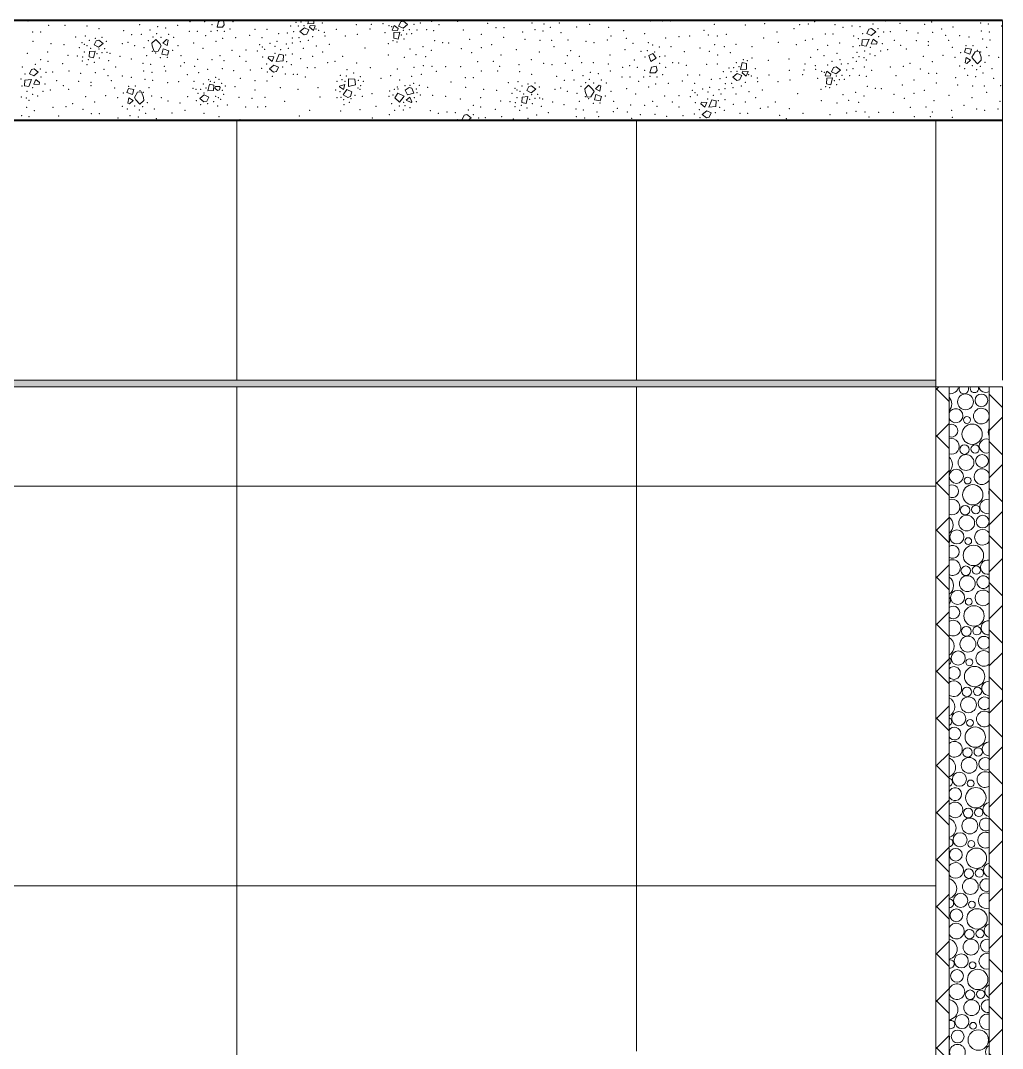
# Model space of a CAD drawing. Header units: metres. Extents: x -1.8 to 75.3, y -2 to 2.8.
# Drawn here: x 8.54 to 10.014, y 0.258 to 1.802 of the extents above; entities that cross this region are included whole.
import ezdxf

# ---------------------------------------------------------------- set-up
doc = ezdxf.new("R2010")
doc.units = ezdxf.units.M
doc.header["$MEASUREMENT"] = 0
for name, color, linetype in [('FORRO.EXEC', 7, 'Continuous'), ('LAJES.EST', 7, 'Continuous'), ('PAREDE CONSTRUIR', 7, 'Continuous')]:
    doc.layers.add(name, color=color, linetype=linetype)
for name, color, linetype, lineweight in [('FORRO.EXEC_Caneta_No__241', 7, 'Continuous', 13), ('LAJES.EST_Caneta_No__1', 7, 'Continuous', 40), ('LAJES.EST_Caneta_No__241', 7, 'Continuous', 13), ('PAREDE CONSTRUIR_Caneta_No__241', 7, 'Continuous', 13), ('PAREDE CONSTRUIR_Caneta_No__83', 84, 'Continuous', 0)]:
    doc.layers.add(name, color=color, linetype=linetype, lineweight=lineweight)
for name, color, linetype, lineweight, true_color in [('LAJES.EST_Caneta_No__97', 7, 'Continuous', 13, 0x6b6b6b), ('PAREDE CONSTRUIR_Caneta_No__96', 7, 'Continuous', 0, 0xb6b6b6), ('PAREDE CONSTRUIR_Caneta_No__97', 7, 'Continuous', 13, 0x6b6b6b)]:
    doc.layers.add(name, color=color, linetype=linetype, lineweight=lineweight, true_color=true_color)
pattern_1 = [(45, (73.37839, -1.898244), (-0.03535534, 0.03535534), []), (135, (73.37839, -1.898244), (0.03535534, 0.03535534), [])]

# ---------------------------------------------------------------- blocks, each defined once
blk = doc.blocks.new('*X46', base_point=(73.3784, -1.8982))
at = {"layer": 'PAREDE CONSTRUIR_Caneta_No__96', "color": 253, "linetype": 'Continuous', "lineweight": 0, "true_color": 0xb6b6b6}
for centre, radius in [((9.9589, 1.229), 0.0119), ((9.9829, 1.2312), 0.00959), ((9.9611, 1.2018), 0.00517), ((9.9689, 1.1804), 0.0153), ((9.9574, 1.1573), 0.00715), ((9.9734, 1.1582), 0.00627), ((9.9598, 1.138), 0.0119), ((9.9838, 1.1402), 0.00959), ((9.9452, 1.1172), 0.0106), ((9.9621, 1.1108), 0.00517), ((9.9699, 1.0894), 0.0153), ((9.9583, 1.0663), 0.00715), ((9.9743, 1.0672), 0.00627), ((9.9608, 1.047), 0.0119), ((9.9848, 1.0492), 0.00959), ((9.9461, 1.0262), 0.0106), ((9.963, 1.0198), 0.00517), ((9.9708, 0.9984), 0.0153), ((9.9593, 0.9753), 0.00715), ((9.9752, 0.9762), 0.00627), ((9.9617, 0.956), 0.0119), ((9.9471, 0.9352), 0.0106), ((9.9639, 0.9288), 0.00517), ((9.9717, 0.9074), 0.0153), ((9.9602, 0.8843), 0.00715), ((9.9761, 0.8852), 0.00627), ((9.9626, 0.865), 0.0119), ((9.948, 0.8442), 0.0106), ((9.9648, 0.8378), 0.00517), ((9.9726, 0.8164), 0.0153), ((9.9611, 0.7933), 0.00715), ((9.9771, 0.7942), 0.00627), ((9.9635, 0.774), 0.0119), ((9.9489, 0.7532), 0.0106), ((9.9658, 0.7468), 0.00517), ((9.9736, 0.7254), 0.0153), ((9.9645, 0.683), 0.0119), ((9.962, 0.7023), 0.00715), ((9.978, 0.7032), 0.00627), ((9.9498, 0.6622), 0.0106), ((9.9745, 0.6344), 0.0153), ((9.9667, 0.6558), 0.00517), ((9.963, 0.6114), 0.00715), ((9.9789, 0.6122), 0.00627), ((9.9654, 0.592), 0.0119), ((9.9508, 0.5712), 0.0106), ((9.9444, 0.5487), 0.00959), ((9.9754, 0.5434), 0.0153), ((9.9676, 0.5648), 0.00517), ((9.9639, 0.5204), 0.00715), ((9.9799, 0.5212), 0.00627), ((9.9663, 0.501), 0.0119), ((9.9517, 0.4802), 0.0106), ((9.9685, 0.4738), 0.00517), ((9.9453, 0.4577), 0.00959), ((9.9763, 0.4524), 0.0153), ((9.9648, 0.4294), 0.00715), ((9.9808, 0.4302), 0.00627), ((9.9672, 0.41), 0.0119), ((9.9526, 0.3892), 0.0106), ((9.9695, 0.3828), 0.00517), ((9.9462, 0.3667), 0.00959), ((9.9773, 0.3614), 0.0153), ((9.9658, 0.3384), 0.00715), ((9.9817, 0.3392), 0.00627), ((9.9682, 0.319), 0.0119), ((9.9536, 0.2982), 0.0106), ((9.9704, 0.2918), 0.00517), ((9.9472, 0.2757), 0.00959), ((9.9782, 0.2704), 0.0153), ((9.9469, 0.2521), 0.0118)]:
    blk.add_circle(centre, radius, dxfattribs=at)
for centre, radius, start, end in [((9.9367, 1.2531), 0.0118, 258.7878, 353.403), ((9.9565, 1.2483), 0.00715, 151.4275, 28.5725), ((9.9724, 1.2492), 0.00627, 156.1784, 23.8216), ((9.9893, 1.2537), 0.0106, 190.2924, 298.909), ((9.923, 1.2259), 0.0153, 318.2571, 41.7429), ((9.9443, 1.2082), 0.0106, 202.0838, 157.9162), ((9.9827, 1.2076), 0.0118, 5.471, 354.529), ((9.9379, 1.1857), 0.00959, 248.7112, 111.2888), ((10.0048, 1.1835), 0.0119, 150.6904, 209.3096), ((9.9377, 1.1621), 0.0118, 254.1683, 105.8317), ((9.9902, 1.1627), 0.0106, 66.6537, 293.3463), ((9.9239, 1.1349), 0.0153, 313.2805, 46.7195), ((9.9836, 1.1166), 0.0118, 23.4979, 336.5021), ((9.9284, 1.1127), 0.00627, 345.1467, 14.8533), ((9.9388, 1.0947), 0.00959, 242.6301, 117.3699), ((9.9386, 1.0711), 0.0118, 249.4403, 110.5597), ((9.9911, 1.0717), 0.0106, 71.9917, 288.0083), ((10.0058, 1.0925), 0.0119, 161.7512, 198.2488), ((9.9249, 1.0439), 0.0153, 308.6823, 51.3177), ((9.9845, 1.0256), 0.0118, 32.9965, 327.0035), ((9.9293, 1.0217), 0.00627, 324.9565, 35.0435), ((9.9398, 1.0037), 0.00959, 236.1929, 123.8071), ((9.9395, 0.9801), 0.0118, 244.5608, 115.4392), ((9.9921, 0.9807), 0.0106, 77.1721, 282.8279), ((9.9258, 0.9529), 0.0153, 304.3629, 55.6371), ((9.9857, 0.9582), 0.00959, 24.3209, 335.6791), ((9.9854, 0.9346), 0.0118, 40.5064, 319.4936), ((9.9302, 0.9307), 0.00627, 312.1325, 47.8675), ((9.9407, 0.9127), 0.00959, 229.227, 130.773), ((9.9404, 0.8891), 0.0118, 239.4744, 120.5256), ((9.993, 0.8897), 0.0106, 82.2477, 277.7523), ((9.9267, 0.8619), 0.0153, 300.2559, 59.7441), ((9.9866, 0.8672), 0.00959, 35.4534, 324.5466), ((9.9864, 0.8436), 0.0118, 47.0027, 312.9973), ((9.9311, 0.8397), 0.00627, 301.5323, 58.4677), ((9.9416, 0.8217), 0.00959, 221.4332, 138.5668), ((9.9414, 0.7981), 0.0118, 234.1055, 125.8945), ((9.9939, 0.7987), 0.0106, 87.2626, 272.7374), ((9.9276, 0.7709), 0.0153, 296.3142, 63.6858), ((9.9875, 0.7762), 0.00959, 44.1167, 315.8833), ((9.9873, 0.7526), 0.0118, 52.8723, 307.1277), ((9.9321, 0.7487), 0.00627, 292.0311, 67.9689), ((9.9425, 0.7307), 0.00959, 212.1785, 147.8215), ((9.9423, 0.7071), 0.0118, 228.3434, 131.6566), ((9.9948, 0.7077), 0.0106, 92.2566, 267.7434), ((9.9885, 0.6852), 0.00959, 51.5919, 308.4081), ((9.9286, 0.6799), 0.0153, 292.5025, 67.4975), ((9.9882, 0.6616), 0.0118, 58.3167, 301.6833), ((9.933, 0.6577), 0.00627, 283.1347, 76.8653), ((9.9435, 0.6397), 0.00959, 199.4284, 160.5716), ((9.9432, 0.6161), 0.0118, 222.0094, 137.9906), ((9.9958, 0.6167), 0.0106, 97.2678, 262.7322), ((9.9295, 0.5889), 0.0153, 288.7933, 71.2067), ((9.9894, 0.5942), 0.00959, 58.3591, 301.6409), ((9.9339, 0.5667), 0.00627, 274.5525, 85.4475), ((9.9891, 0.5706), 0.0118, 63.4581, 296.5419), ((9.9441, 0.5251), 0.0118, 214.7743, 145.2257), ((9.9967, 0.5257), 0.0106, 102.3357, 257.6643), ((9.9304, 0.4979), 0.0153, 285.1641, 74.8359), ((9.9903, 0.5032), 0.00959, 64.6638, 295.3362), ((9.9349, 0.4757), 0.00627, 266.0724, 93.9276), ((9.9901, 0.4796), 0.0118, 68.3779, 291.6221), ((9.9451, 0.4341), 0.0118, 205.8715, 154.1285), ((9.9976, 0.4347), 0.0106, 107.504, 252.496), ((9.9313, 0.4069), 0.0153, 281.5964, 78.4036), ((9.9912, 0.4122), 0.00959, 70.6545, 289.3455), ((9.9358, 0.3847), 0.00627, 257.5044, 102.4956), ((9.991, 0.3886), 0.0118, 73.1353, 286.8647), ((9.946, 0.3431), 0.0118, 192.0006, 167.9994), ((9.9986, 0.3437), 0.0106, 112.8242, 247.1758), ((9.9323, 0.3159), 0.0153, 278.0737, 81.9263), ((9.9922, 0.3212), 0.00959, 76.432, 283.568), ((9.9919, 0.2976), 0.0118, 77.7755, 282.2245), ((9.9367, 0.2937), 0.00627, 248.6396, 111.3604), ((9.9232, 0.2735), 0.0119, 340.7266, 19.2734), ((9.9995, 0.2527), 0.0106, 118.3617, 241.6383)]:
    blk.add_arc(centre, radius, start, end, dxfattribs=at)
blk = doc.blocks.new('*X47', base_point=(73.3784, -1.8982))
at = {"layer": 'LAJES.EST_Caneta_No__241', "color": 7, "linetype": 'Continuous', "lineweight": 13}
for p, q in [((8.8374, 1.8005), (8.8353, 1.792)), ((8.8434, 1.7918), (8.8353, 1.792)), ((8.8374, 1.8005), (8.8433, 1.8018)), ((8.846, 1.7951), (8.8434, 1.7918)), ((8.8447, 1.8018), (8.846, 1.7951)), ((8.9715, 1.7969), (8.9726, 1.8018)), ((8.9802, 1.7975), (8.9715, 1.7969)), ((8.974, 1.7916), (8.9747, 1.7943)), ((8.9798, 1.7869), (8.974, 1.7916)), ((8.9747, 1.7943), (8.9826, 1.7939)), ((8.9826, 1.7939), (8.9798, 1.7869)), ((8.9803, 1.8018), (8.9802, 1.7975)), ((9.0982, 1.7873), (9.101, 1.7944)), ((9.101, 1.7944), (9.1068, 1.7896)), ((9.1077, 1.7934), (9.1108, 1.7998)), ((9.1144, 1.7902), (9.1077, 1.7934)), ((9.1108, 1.7998), (9.1149, 1.8008)), ((9.1144, 1.7902), (9.1212, 1.7958)), ((9.1149, 1.8008), (9.1212, 1.7958)), ((8.9664, 1.791), (8.9596, 1.7854)), ((8.9659, 1.7804), (8.9596, 1.7854)), ((8.97, 1.7815), (8.9659, 1.7804)), ((8.9664, 1.791), (8.9731, 1.7878)), ((8.9731, 1.7878), (8.97, 1.7815)), ((9.1061, 1.787), (9.0982, 1.7873)), ((9.1003, 1.7754), (9.1007, 1.7838)), ((9.1007, 1.7838), (9.1094, 1.7843)), ((9.1068, 1.7896), (9.1061, 1.787)), ((9.1094, 1.7843), (9.1068, 1.774)), ((9.8108, 1.7825), (9.8139, 1.7889)), ((9.8175, 1.7793), (9.8108, 1.7825)), ((9.8139, 1.7889), (9.818, 1.7899)), ((9.8175, 1.7793), (9.8243, 1.7849)), ((9.818, 1.7899), (9.8243, 1.7849)), ((8.6505, 1.7651), (8.6535, 1.7715)), ((8.6571, 1.7619), (8.6505, 1.7651)), ((8.6535, 1.7715), (8.6576, 1.7725)), ((8.6571, 1.7619), (8.664, 1.7675)), ((8.6576, 1.7725), (8.664, 1.7675)), ((8.7373, 1.7679), (8.7431, 1.7734)), ((8.7378, 1.7637), (8.7373, 1.7679)), ((8.7378, 1.7637), (8.7407, 1.7553)), ((8.7431, 1.7734), (8.7492, 1.7671)), ((8.7467, 1.7557), (8.7514, 1.7636)), ((8.7492, 1.7671), (8.7514, 1.7636)), ((8.7535, 1.768), (8.759, 1.7731)), ((8.7601, 1.7642), (8.7535, 1.768)), ((8.759, 1.7731), (8.7615, 1.7721)), ((8.7615, 1.7721), (8.7601, 1.7642)), ((9.1003, 1.7754), (9.1068, 1.774)), ((9.8034, 1.7645), (9.8038, 1.7729)), ((9.8034, 1.7645), (9.8099, 1.7631)), ((9.8038, 1.7729), (9.8142, 1.7738)), ((9.8142, 1.7738), (9.8099, 1.7631)), ((9.8175, 1.7669), (9.8203, 1.7739)), ((9.8254, 1.7665), (9.8175, 1.7669)), ((9.8203, 1.7739), (9.8261, 1.7691)), ((9.8261, 1.7691), (9.8254, 1.7665)), ((9.9595, 1.7604), (9.9573, 1.7541)), ((9.9595, 1.7604), (9.9678, 1.7589)), ((8.6431, 1.7472), (8.6434, 1.7555)), ((8.6431, 1.7472), (8.6496, 1.7457)), ((8.6434, 1.7555), (8.6521, 1.756)), ((8.6521, 1.756), (8.6496, 1.7457)), ((8.7407, 1.7553), (8.7467, 1.7557)), ((8.7523, 1.7515), (8.7543, 1.7591)), ((8.7605, 1.75), (8.7523, 1.7515)), ((8.7543, 1.7591), (8.7628, 1.7562)), ((8.7605, 1.75), (8.7628, 1.7562)), ((8.9119, 1.7451), (8.9126, 1.7477)), ((8.9177, 1.7403), (8.9119, 1.7451)), ((8.9126, 1.7477), (8.9205, 1.7473)), ((8.9205, 1.7473), (8.9177, 1.7403)), ((8.9238, 1.7404), (8.9281, 1.7511)), ((8.9346, 1.7497), (8.9281, 1.7511)), ((8.9346, 1.7497), (8.9343, 1.7413)), ((9.4895, 1.7522), (9.4835, 1.7494)), ((9.4862, 1.7405), (9.4835, 1.7494)), ((9.4943, 1.7454), (9.4862, 1.7405)), ((9.4895, 1.7522), (9.4943, 1.7454)), ((9.9657, 1.7512), (9.9573, 1.7541)), ((9.9585, 1.7383), (9.96, 1.7461)), ((9.96, 1.7461), (9.9665, 1.7424)), ((9.9678, 1.7589), (9.9657, 1.7512)), ((9.9733, 1.7547), (9.9687, 1.7467)), ((9.9708, 1.7432), (9.9687, 1.7467)), ((9.9793, 1.7551), (9.9733, 1.7547)), ((9.9823, 1.7467), (9.9793, 1.7551)), ((9.9823, 1.7467), (9.9827, 1.7425)), ((8.5563, 1.7283), (8.5604, 1.7293)), ((8.5604, 1.7293), (8.5667, 1.7243)), ((8.9205, 1.7349), (8.9137, 1.7293)), ((8.92, 1.7243), (8.9137, 1.7293)), ((8.9205, 1.7349), (8.9272, 1.7317)), ((8.9343, 1.7413), (8.9238, 1.7404)), ((8.9272, 1.7317), (8.9241, 1.7253)), ((9.4872, 1.7319), (9.4851, 1.7234)), ((9.4872, 1.7319), (9.4945, 1.7334)), ((9.4945, 1.7334), (9.4958, 1.7265)), ((9.6213, 1.7283), (9.6238, 1.7386)), ((9.6303, 1.7372), (9.6238, 1.7386)), ((9.6303, 1.7372), (9.63, 1.7289)), ((9.7576, 1.7248), (9.7606, 1.7312)), ((9.7606, 1.7312), (9.7647, 1.7322)), ((9.7647, 1.7322), (9.7711, 1.7272)), ((9.961, 1.7373), (9.9585, 1.7383)), ((9.9665, 1.7424), (9.961, 1.7373)), ((9.9769, 1.7369), (9.9708, 1.7432)), ((9.9827, 1.7425), (9.9769, 1.7369)), ((8.5532, 1.7219), (8.5563, 1.7283)), ((8.5599, 1.7187), (8.5532, 1.7219)), ((8.5599, 1.7187), (8.5667, 1.7243)), ((8.9241, 1.7253), (8.92, 1.7243)), ((9.0327, 1.7026), (9.0324, 1.714)), ((9.0419, 1.7135), (9.0324, 1.714)), ((9.4932, 1.7232), (9.4851, 1.7234)), ((9.4958, 1.7265), (9.4932, 1.7232)), ((9.6162, 1.7224), (9.6094, 1.7168)), ((9.6157, 1.7118), (9.6094, 1.7168)), ((9.6162, 1.7224), (9.6229, 1.7192)), ((9.6229, 1.7192), (9.6198, 1.7129)), ((9.63, 1.7289), (9.6213, 1.7283)), ((9.6238, 1.723), (9.6245, 1.7257)), ((9.6296, 1.7183), (9.6238, 1.723)), ((9.6245, 1.7257), (9.6325, 1.7253)), ((9.6325, 1.7253), (9.6296, 1.7183)), ((9.748, 1.7187), (9.7508, 1.7258)), ((9.7559, 1.7184), (9.748, 1.7187)), ((9.7502, 1.7068), (9.7505, 1.7152)), ((9.7505, 1.7152), (9.7592, 1.7157)), ((9.7508, 1.7258), (9.7566, 1.721)), ((9.7566, 1.721), (9.7559, 1.7184)), ((9.7592, 1.7157), (9.7567, 1.7054)), ((9.7642, 1.7216), (9.7576, 1.7248)), ((9.7642, 1.7216), (9.7711, 1.7272)), ((8.5458, 1.7039), (8.5462, 1.7123)), ((8.5458, 1.7039), (8.5523, 1.7025)), ((8.5462, 1.7123), (8.5566, 1.7132)), ((8.5566, 1.7132), (8.5523, 1.7025)), ((8.5599, 1.7063), (8.5627, 1.7133)), ((8.5678, 1.7059), (8.5599, 1.7063)), ((8.5627, 1.7133), (8.5685, 1.7085)), ((8.5685, 1.7085), (8.5678, 1.7059)), ((8.702, 1.6998), (8.6997, 1.6935)), ((8.702, 1.6998), (8.7102, 1.6983)), ((8.821, 1.696), (8.8235, 1.7063)), ((8.83, 1.7049), (8.8235, 1.7063)), ((8.83, 1.7049), (8.8297, 1.6965)), ((8.8319, 1.7002), (8.8325, 1.7028)), ((8.8359, 1.6969), (8.8319, 1.7002)), ((8.8325, 1.7028), (8.8388, 1.7025)), ((8.8399, 1.701), (8.8386, 1.6979)), ((8.8399, 1.701), (8.8388, 1.7025)), ((9.0187, 1.702), (9.0188, 1.7033)), ((9.0251, 1.6982), (9.0187, 1.702)), ((9.0188, 1.7033), (9.0268, 1.7056)), ((9.0268, 1.7056), (9.0251, 1.6982)), ((9.0429, 1.7052), (9.0327, 1.7026)), ((9.0419, 1.7135), (9.0429, 1.7052)), ((9.1176, 1.6974), (9.1234, 1.7014)), ((9.1234, 1.7014), (9.1275, 1.7002)), ((9.1275, 1.7002), (9.1304, 1.6927)), ((9.3003, 1.6965), (9.3034, 1.7029)), ((9.3034, 1.7029), (9.3074, 1.7039)), ((9.307, 1.6934), (9.3138, 1.6989)), ((9.3074, 1.7039), (9.3138, 1.6989)), ((9.3871, 1.6993), (9.3929, 1.7049)), ((9.3876, 1.6951), (9.3871, 1.6993)), ((9.3929, 1.7049), (9.399, 1.6986)), ((9.399, 1.6986), (9.4012, 1.695)), ((9.4033, 1.6994), (9.4088, 1.7045)), ((9.4099, 1.6956), (9.4033, 1.6994)), ((9.4088, 1.7045), (9.4113, 1.7035)), ((9.4113, 1.7035), (9.4099, 1.6956)), ((9.6198, 1.7129), (9.6157, 1.7118)), ((9.7502, 1.7068), (9.7567, 1.7054)), ((8.7081, 1.6907), (8.6997, 1.6935)), ((8.701, 1.6777), (8.7024, 1.6855)), ((8.7024, 1.6855), (8.709, 1.6818)), ((8.7102, 1.6983), (8.7081, 1.6907)), ((8.7157, 1.6941), (8.7111, 1.6861)), ((8.7132, 1.6826), (8.7111, 1.6861)), ((8.7217, 1.6945), (8.7157, 1.6941)), ((8.7247, 1.6861), (8.7217, 1.6945)), ((8.7247, 1.6861), (8.7251, 1.6819)), ((8.8159, 1.6901), (8.8091, 1.6845)), ((8.8154, 1.6795), (8.8091, 1.6845)), ((8.8159, 1.6901), (8.8226, 1.6869)), ((8.8226, 1.6869), (8.8195, 1.6805)), ((8.8297, 1.6965), (8.821, 1.696)), ((8.8359, 1.6969), (8.8386, 1.6979)), ((9.0298, 1.698), (9.0245, 1.6901)), ((9.0315, 1.6861), (9.0245, 1.6901)), ((9.0298, 1.698), (9.0374, 1.6946)), ((9.0354, 1.6878), (9.0315, 1.6861)), ((9.0374, 1.6946), (9.0354, 1.6878)), ((9.1022, 1.6855), (9.1066, 1.6926)), ((9.1022, 1.6855), (9.1092, 1.6791)), ((9.1066, 1.6926), (9.1161, 1.6882)), ((9.1161, 1.6882), (9.1092, 1.6791)), ((9.1213, 1.69), (9.1176, 1.6974)), ((9.1188, 1.6822), (9.1248, 1.6868)), ((9.1213, 1.69), (9.1304, 1.6927)), ((9.1248, 1.6868), (9.1274, 1.6798)), ((9.2929, 1.6786), (9.2932, 1.6869)), ((9.2932, 1.6869), (9.3019, 1.6875)), ((9.3019, 1.6875), (9.2994, 1.6772)), ((9.307, 1.6934), (9.3003, 1.6965)), ((9.3876, 1.6951), (9.3906, 1.6867)), ((9.3906, 1.6867), (9.3966, 1.6871)), ((9.3966, 1.6871), (9.4012, 1.695)), ((9.4021, 1.6829), (9.4041, 1.6905)), ((9.4041, 1.6905), (9.4126, 1.6877)), ((9.4103, 1.6814), (9.4126, 1.6877)), ((8.7035, 1.6767), (8.701, 1.6777)), ((8.709, 1.6818), (8.7035, 1.6767)), ((8.7193, 1.6763), (8.7132, 1.6826)), ((8.7251, 1.6819), (8.7193, 1.6763)), ((8.8195, 1.6805), (8.8154, 1.6795)), ((9.1265, 1.6789), (9.1188, 1.6822)), ((9.1274, 1.6798), (9.1265, 1.6789)), ((9.2929, 1.6786), (9.2994, 1.6772)), ((9.4103, 1.6814), (9.4021, 1.6829)), ((9.5617, 1.6765), (9.5624, 1.6791)), ((9.5675, 1.6717), (9.5617, 1.6765)), ((9.5624, 1.6791), (9.5704, 1.6787)), ((9.5704, 1.6787), (9.5675, 1.6717)), ((9.5736, 1.6718), (9.5779, 1.6825)), ((9.5841, 1.6727), (9.5736, 1.6718)), ((9.5844, 1.6811), (9.5779, 1.6825)), ((9.5844, 1.6811), (9.5841, 1.6727)), ((9.2031, 1.6533), (9.2061, 1.6597)), ((9.2063, 1.6518), (9.2031, 1.6533)), ((9.2061, 1.6597), (9.2102, 1.6607)), ((9.2102, 1.6607), (9.2166, 1.6557)), ((9.2117, 1.6518), (9.2166, 1.6557)), ((9.5703, 1.6663), (9.5635, 1.6607)), ((9.5698, 1.6557), (9.5635, 1.6607)), ((9.5739, 1.6567), (9.5698, 1.6557)), ((9.5703, 1.6663), (9.577, 1.6631)), ((9.577, 1.6631), (9.5739, 1.6567))]:
    blk.add_line(p, q, dxfattribs=at)
for p in [(8.551, 1.8011), (8.5823, 1.7948), (8.6067, 1.7948), (8.6097, 1.8015), (8.6398, 1.7937), (8.7187, 1.7955), (8.7457, 1.7927), (8.776, 1.7946), (8.7942, 1.8001), (8.8166, 1.8002), (8.8276, 1.7954), (8.8591, 1.8002), (8.9454, 1.7937), (8.9538, 1.7992), (8.957, 1.7934), (8.961, 1.7995), (8.9658, 1.794), (8.9688, 1.8011), (8.9934, 1.7979), (9.0444, 1.7957), (9.0666, 1.7961), (9.0844, 1.797), (9.0932, 1.7943), (9.0973, 1.7924), (9.1309, 1.7963), (9.1402, 1.7983), (9.1571, 1.8004), (9.1683, 1.7955), (9.1965, 1.8008), (9.2158, 1.8015), (9.2414, 1.7978), (9.254, 1.7911), (9.2661, 1.7912), (9.308, 1.798), (9.3259, 1.7967), (9.3356, 1.7915), (9.3488, 1.798), (9.3752, 1.7922), (9.3946, 1.7961), (9.4232, 1.7914), (9.486, 1.801), (9.5037, 1.8013), (9.5157, 1.8013), (9.582, 1.7962), (9.6286, 1.7951), (9.6574, 1.797), (9.7098, 1.7958), (9.7228, 1.7964), (9.7324, 1.8001), (9.763, 1.7954), (9.7752, 1.7914), (9.7883, 1.7934), (9.8004, 1.7927), (9.8199, 1.7964), (9.8386, 1.8009), (9.8607, 1.7974), (9.8903, 1.8016), (9.8975, 1.7963), (9.9084, 1.7995), (9.9402, 1.7923), (9.9817, 1.7983), (9.993, 1.7967), (10.0135, 1.7937), (8.5582, 1.7844), (8.5701, 1.7845), (8.6226, 1.7771), (8.6372, 1.7787), (8.6576, 1.7898), (8.6625, 1.7766), (8.695, 1.7868), (8.7068, 1.7808), (8.7214, 1.781), (8.7346, 1.7875), (8.739, 1.7772), (8.7443, 1.7822), (8.751, 1.7765), (8.7579, 1.7908), (8.7622, 1.7809), (8.7698, 1.7767), (8.7934, 1.7855), (8.8055, 1.7856), (8.8182, 1.7789), (8.8258, 1.7854), (8.8356, 1.7864), (8.8458, 1.7854), (8.8546, 1.7889), (8.8631, 1.7759), (8.8839, 1.7797), (8.8919, 1.7884), (8.9024, 1.7763), (8.9099, 1.7888), (8.9276, 1.782), (8.9406, 1.783), (8.9483, 1.7758), (8.9499, 1.7849), (8.958, 1.776), (8.9787, 1.7776), (8.9836, 1.7889), (8.9877, 1.7869), (8.9964, 1.7842), (8.9973, 1.7787), (9.0143, 1.7884), (9.0275, 1.7788), (9.0458, 1.781), (9.0646, 1.7892), (9.0874, 1.7834), (9.112, 1.7801), (9.115, 1.7872), (9.1198, 1.7817), (9.1238, 1.7879), (9.1271, 1.7821), (9.1354, 1.7875), (9.1497, 1.7879), (9.1603, 1.7867), (9.205, 1.7878), (9.2319, 1.7813), (9.2654, 1.7766), (9.2942, 1.7844), (9.3123, 1.7882), (9.3245, 1.7863), (9.3515, 1.7835), (9.4268, 1.7784), (9.4458, 1.7864), (9.4772, 1.7819), (9.5287, 1.7775), (9.5447, 1.7785), (9.5661, 1.7873), (9.5726, 1.7799), (9.5861, 1.7784), (9.5999, 1.7811), (9.676, 1.7848), (9.7015, 1.7894), (9.7485, 1.7815), (9.7602, 1.7814), (9.7912, 1.7786), (9.8043, 1.7821), (9.8275, 1.7895), (9.8284, 1.7775), (9.8359, 1.7844), (9.8459, 1.785), (9.8704, 1.7864), (9.8877, 1.783), (9.9099, 1.7839), (9.923, 1.7891), (9.9291, 1.7794), (9.9503, 1.7791), (9.9641, 1.7772), (9.9826, 1.7863), (9.995, 1.7846), (8.5588, 1.7703), (8.5857, 1.7672), (8.605, 1.7655), (8.6283, 1.7609), (8.6325, 1.7686), (8.6359, 1.7661), (8.64, 1.7641), (8.6431, 1.7721), (8.6455, 1.7602), (8.6522, 1.7752), (8.669, 1.7707), (8.6928, 1.7668), (8.7012, 1.769), (8.7113, 1.7638), (8.7256, 1.7612), (8.732, 1.7715), (8.7766, 1.7639), (8.8002, 1.768), (8.8336, 1.7705), (8.8437, 1.7752), (8.8992, 1.7655), (8.903, 1.762), (8.9145, 1.7677), (8.9223, 1.7629), (8.9249, 1.7703), (8.939, 1.7665), (8.942, 1.7602), (8.9482, 1.7682), (8.9602, 1.7698), (8.9723, 1.7723), (8.9842, 1.7635), (9.0039, 1.7661), (9.0571, 1.7603), (9.0921, 1.7669), (9.0993, 1.7713), (9.1053, 1.7697), (9.1158, 1.774), (9.1441, 1.7625), (9.162, 1.7718), (9.174, 1.7686), (9.183, 1.7682), (9.2143, 1.7738), (9.2317, 1.761), (9.2474, 1.7657), (9.2975, 1.7736), (9.3198, 1.7719), (9.3373, 1.772), (9.3409, 1.7626), (9.3619, 1.7727), (9.3891, 1.7704), (9.4013, 1.7686), (9.4211, 1.7728), (9.4498, 1.7752), (9.4597, 1.7675), (9.4829, 1.7683), (9.489, 1.7651), (9.4992, 1.7621), (9.5085, 1.7756), (9.5169, 1.7623), (9.5602, 1.7607), (9.5821, 1.7654), (9.5967, 1.7623), (9.6145, 1.7661), (9.6382, 1.7625), (9.6558, 1.7754), (9.6777, 1.7689), (9.705, 1.7653), (9.7182, 1.7719), (9.7294, 1.7743), (9.7521, 1.7644), (9.7701, 1.7679), (9.7898, 1.7625), (9.7982, 1.7744), (9.8, 1.7642), (9.816, 1.7615), (9.8343, 1.767), (9.8519, 1.772), (9.8616, 1.7647), (9.885, 1.7713), (9.9032, 1.7698), (9.9032, 1.7645), (9.9339, 1.772), (9.9391, 1.7613), (9.9597, 1.7638), (9.97, 1.7642), (9.9846, 1.7743), (9.9906, 1.7613), (9.9959, 1.7726), (8.5504, 1.7526), (8.5809, 1.7546), (8.6113, 1.7493), (8.6254, 1.7484), (8.6334, 1.7468), (8.6357, 1.7546), (8.6548, 1.7518), (8.6577, 1.7589), (8.6585, 1.7457), (8.6625, 1.7535), (8.6665, 1.7596), (8.6698, 1.7538), (8.6741, 1.7523), (8.6894, 1.7478), (8.7294, 1.749), (8.7381, 1.7557), (8.7431, 1.7532), (8.75, 1.7462), (8.7604, 1.7465), (8.7684, 1.7569), (8.7809, 1.7491), (8.8138, 1.7601), (8.8393, 1.7491), (8.8576, 1.7568), (8.869, 1.7479), (8.8787, 1.7574), (8.8957, 1.7561), (8.9037, 1.7472), (8.9067, 1.7584), (8.922, 1.7527), (8.9306, 1.7582), (8.938, 1.75), (8.9482, 1.7517), (8.9605, 1.7447), (8.9646, 1.7599), (8.9786, 1.7482), (8.9939, 1.7546), (9.0237, 1.748), (9.0925, 1.7501), (9.1161, 1.7466), (9.125, 1.7589), (9.1339, 1.7503), (9.1485, 1.7473), (9.1566, 1.7569), (9.2017, 1.7597), (9.2173, 1.7535), (9.2617, 1.7501), (9.2844, 1.758), (9.319, 1.7547), (9.361, 1.7492), (9.3661, 1.7566), (9.3791, 1.7478), (9.425, 1.7501), (9.4477, 1.758), (9.4717, 1.7554), (9.4777, 1.7471), (9.4812, 1.7566), (9.492, 1.7546), (9.4996, 1.7475), (9.5077, 1.7484), (9.5368, 1.7552), (9.5741, 1.7557), (9.5866, 1.7501), (9.6057, 1.7537), (9.6385, 1.7457), (9.7267, 1.7465), (9.7368, 1.758), (9.7464, 1.7492), (9.766, 1.7527), (9.7898, 1.746), (9.7961, 1.754), (9.799, 1.7477), (9.8063, 1.7461), (9.8074, 1.756), (9.8157, 1.7513), (9.8233, 1.7491), (9.8314, 1.7558), (9.8423, 1.7581), (9.8701, 1.759), (9.8955, 1.748), (9.9251, 1.7494), (9.9434, 1.7464), (9.9517, 1.7535), (9.9769, 1.7571), (9.9819, 1.7546), (9.9944, 1.7492), (10.0088, 1.7465), (8.5428, 1.7321), (8.5623, 1.7358), (8.5702, 1.7428), (8.5811, 1.7403), (8.6031, 1.7368), (8.6327, 1.7411), (8.6399, 1.7357), (8.642, 1.743), (8.6508, 1.7389), (8.6724, 1.7414), (8.6826, 1.7318), (8.7065, 1.7441), (8.7241, 1.7377), (8.7354, 1.7361), (8.7559, 1.7331), (8.7804, 1.7336), (8.7861, 1.7383), (8.8016, 1.7332), (8.8062, 1.7436), (8.8274, 1.7429), (8.843, 1.7296), (8.8457, 1.7414), (8.8787, 1.7407), (8.9021, 1.7298), (8.9096, 1.7367), (8.9337, 1.7321), (8.9398, 1.7398), (8.9468, 1.7356), (8.9704, 1.7312), (8.9822, 1.7312), (9.0013, 1.7383), (9.0124, 1.7407), (9.0447, 1.738), (9.065, 1.7311), (9.1308, 1.7316), (9.1446, 1.7342), (9.158, 1.7328), (9.1786, 1.7325), (9.2009, 1.7325), (9.2265, 1.7398), (9.2497, 1.7406), (9.2596, 1.7329), (9.2883, 1.7353), (9.3071, 1.743), (9.3257, 1.7373), (9.3379, 1.7354), (9.3581, 1.7377), (9.3827, 1.7384), (9.4002, 1.7385), (9.4226, 1.7367), (9.444, 1.7315), (9.4547, 1.7339), (9.4619, 1.7424), (9.4664, 1.7316), (9.4995, 1.7377), (9.5089, 1.7316), (9.519, 1.7383), (9.528, 1.738), (9.54, 1.7347), (9.5701, 1.7358), (9.5861, 1.7366), (9.6036, 1.7306), (9.6108, 1.7309), (9.6149, 1.7387), (9.6186, 1.7325), (9.6253, 1.7429), (9.6313, 1.7413), (9.6629, 1.7418), (9.6941, 1.7442), (9.7179, 1.7364), (9.7333, 1.7339), (9.7519, 1.7351), (9.7584, 1.7403), (9.7704, 1.7429), (9.7726, 1.7366), (9.7823, 1.7369), (9.79, 1.7297), (9.7948, 1.7404), (9.8069, 1.7318), (9.8101, 1.7426), (9.8463, 1.7322), (9.8656, 1.7329), (9.8758, 1.7376), (9.9091, 1.7401), (9.9502, 1.7337), (9.9578, 1.7294), (9.9691, 1.7339), (9.9811, 1.7332), (9.9881, 1.7389), (9.9986, 1.7294), (8.5467, 1.7215), (8.5699, 1.7289), (8.5708, 1.7169), (8.5783, 1.7238), (8.5883, 1.7244), (8.6128, 1.7258), (8.6301, 1.7224), (8.6523, 1.7233), (8.6654, 1.7285), (8.6715, 1.7188), (8.6927, 1.7185), (8.7065, 1.7166), (8.725, 1.7258), (8.7374, 1.724), (8.7581, 1.7258), (8.7905, 1.7203), (8.8077, 1.7235), (8.8208, 1.7287), (8.8331, 1.7164), (8.8602, 1.7263), (8.8699, 1.7152), (8.8848, 1.7277), (8.9105, 1.7247), (8.9181, 1.7178), (8.9376, 1.7215), (8.9497, 1.7208), (8.9554, 1.7212), (8.9676, 1.7172), (9.0204, 1.7197), (9.0293, 1.7187), (9.0301, 1.7282), (9.0402, 1.7232), (9.0504, 1.7175), (9.0812, 1.7149), (9.0958, 1.7188), (9.1056, 1.7291), (9.1275, 1.718), (9.1416, 1.721), (9.1645, 1.7253), (9.208, 1.7158), (9.2199, 1.7159), (9.2321, 1.7262), (9.2566, 1.7262), (9.2896, 1.7251), (9.3075, 1.7212), (9.3448, 1.7182), (9.3686, 1.7269), (9.3845, 1.7189), (9.3955, 1.7241), (9.4077, 1.7222), (9.4258, 1.726), (9.4432, 1.7169), (9.4553, 1.717), (9.4756, 1.7168), (9.4774, 1.7268), (9.4854, 1.7178), (9.4956, 1.7168), (9.5044, 1.7203), (9.5417, 1.7198), (9.5597, 1.7202), (9.5904, 1.7144), (9.5952, 1.7251), (9.5997, 1.7163), (9.6069, 1.7248), (9.6156, 1.7254), (9.6334, 1.7203), (9.6375, 1.7183), (9.6433, 1.7293), (9.6462, 1.7156), (9.6641, 1.7198), (9.6943, 1.7271), (9.7144, 1.7206), (9.7164, 1.7275), (9.7342, 1.7285), (9.7372, 1.7148), (9.743, 1.7257), (9.7471, 1.7238), (9.7648, 1.7186), (9.7736, 1.7193), (9.7807, 1.7277), (9.7852, 1.7189), (9.7995, 1.7193), (9.8101, 1.7182), (9.8181, 1.7269), (9.8548, 1.7192), (9.8912, 1.7292), (9.9038, 1.7225), (9.9159, 1.7226), (9.944, 1.7158), (9.9621, 1.7196), (9.9743, 1.7177), (9.9757, 1.7281), (9.9854, 1.7229), (10.0013, 1.7149), (8.5406, 1.7138), (8.5424, 1.7036), (8.5584, 1.7009), (8.5767, 1.7064), (8.5943, 1.7114), (8.604, 1.7042), (8.6125, 1.6985), (8.6274, 1.7107), (8.6456, 1.7092), (8.6456, 1.7039), (8.6763, 1.7114), (8.6815, 1.7007), (8.7021, 1.7032), (8.7124, 1.7036), (8.727, 1.7137), (8.733, 1.7008), (8.7383, 1.712), (8.7609, 1.7084), (8.7772, 1.7102), (8.7989, 1.6997), (8.8007, 1.7107), (8.8105, 1.6986), (8.8146, 1.7063), (8.8183, 1.7002), (8.8223, 1.7131), (8.825, 1.7106), (8.8311, 1.709), (8.8382, 1.7134), (8.8419, 1.7077), (8.8476, 1.7036), (8.8618, 1.7027), (8.892, 1.7117), (8.9102, 1.7108), (8.93, 1.701), (8.9568, 1.6986), (8.9867, 1.7008), (9.0152, 1.7107), (9.0229, 1.7132), (9.0274, 1.7106), (9.0465, 1.7002), (9.047, 1.7121), (9.0507, 1.704), (9.0548, 1.7103), (9.1013, 1.6984), (9.1058, 1.7022), (9.1069, 1.6988), (9.1095, 1.7127), (9.1172, 1.7042), (9.1249, 1.7043), (9.1303, 1.7074), (9.1345, 1.699), (9.1386, 1.7047), (9.1511, 1.7013), (9.1866, 1.7093), (9.2086, 1.7017), (9.2355, 1.6986), (9.2724, 1.7085), (9.2823, 1.7), (9.287, 1.7101), (9.293, 1.7035), (9.302, 1.7066), (9.3123, 1.708), (9.3188, 1.7021), (9.351, 1.7004), (9.3567, 1.7122), (9.3712, 1.7124), (9.3818, 1.7029), (9.3888, 1.7086), (9.3941, 1.7136), (9.4008, 1.7079), (9.412, 1.7123), (9.4196, 1.7081), (9.4501, 1.6994), (9.468, 1.7103), (9.4834, 1.702), (9.4935, 1.7066), (9.5129, 1.7073), (9.5337, 1.7111), (9.5523, 1.7077), (9.5644, 1.6991), (9.5747, 1.7017), (9.5774, 1.7134), (9.598, 1.6996), (9.5982, 1.7072), (9.6078, 1.7074), (9.61, 1.7012), (9.6221, 1.7037), (9.6286, 1.709), (9.6471, 1.7101), (9.6773, 1.7102), (9.6956, 1.7124), (9.7491, 1.7027), (9.7551, 1.7011), (9.7619, 1.7115), (9.7656, 1.7054), (9.7696, 1.7131), (9.7769, 1.7135), (9.8118, 1.7032), (9.8238, 1.7), (9.8328, 1.6996), (9.8641, 1.7052), (9.8817, 1.7127), (9.9152, 1.708), (9.9473, 1.705), (9.9696, 1.7033), (9.9871, 1.7034), (10.0117, 1.7041), (8.5414, 1.6871), (8.5488, 1.6855), (8.5498, 1.6954), (8.5581, 1.6907), (8.5657, 1.6885), (8.5738, 1.6952), (8.5847, 1.6976), (8.6379, 1.6875), (8.6676, 1.6888), (8.6858, 1.6859), (8.6941, 1.6929), (8.7193, 1.6966), (8.7243, 1.694), (8.7368, 1.6886), (8.7512, 1.6859), (8.791, 1.6875), (8.8033, 1.6982), (8.8066, 1.6924), (8.8154, 1.6931), (8.8331, 1.6879), (8.8372, 1.686), (8.8406, 1.6834), (8.843, 1.6969), (8.8448, 1.6911), (8.8681, 1.6865), (8.8873, 1.6848), (8.8922, 1.6974), (8.9073, 1.6863), (8.9897, 1.6869), (9.0132, 1.6975), (9.0153, 1.6861), (9.0197, 1.6948), (9.0212, 1.6865), (9.036, 1.6846), (9.042, 1.6895), (9.0496, 1.6982), (9.0533, 1.6877), (9.0678, 1.6917), (9.0931, 1.6877), (9.0941, 1.6961), (9.0991, 1.6898), (9.1312, 1.6861), (9.1353, 1.6935), (9.1401, 1.69), (9.159, 1.6894), (9.1785, 1.6878), (9.2002, 1.684), (9.2307, 1.686), (9.2548, 1.6969), (9.2781, 1.6923), (9.2855, 1.686), (9.2857, 1.6975), (9.2898, 1.6955), (9.2953, 1.6916), (9.3046, 1.6832), (9.3075, 1.6904), (9.3123, 1.6849), (9.3163, 1.691), (9.3196, 1.6852), (9.324, 1.6837), (9.3426, 1.6982), (9.3611, 1.6952), (9.3754, 1.6926), (9.388, 1.6872), (9.393, 1.6846), (9.4182, 1.6883), (9.4264, 1.6953), (9.4636, 1.6915), (9.5074, 1.6882), (9.5285, 1.6888), (9.5456, 1.6875), (9.549, 1.6969), (9.5528, 1.6934), (9.5565, 1.6898), (9.5718, 1.6841), (9.5721, 1.6943), (9.5804, 1.6896), (9.5888, 1.6979), (9.5918, 1.6916), (9.598, 1.6831), (9.6144, 1.6913), (9.6341, 1.6949), (9.6437, 1.686), (9.6537, 1.6975), (9.7069, 1.6917), (9.7419, 1.6983), (9.7748, 1.6903), (9.7939, 1.6939), (9.8064, 1.6883), (9.8515, 1.6911), (9.8671, 1.6849), (9.8815, 1.6924), (9.8972, 1.6971), (9.9342, 1.6894), (9.9688, 1.6861), (9.9907, 1.694), (8.5493, 1.6712), (8.5526, 1.682), (8.5887, 1.6716), (8.6081, 1.6724), (8.6182, 1.677), (8.6336, 1.6686), (8.6515, 1.6795), (8.6926, 1.6731), (8.7003, 1.6689), (8.7115, 1.6733), (8.7182, 1.6676), (8.7235, 1.6726), (8.7305, 1.6783), (8.741, 1.6688), (8.7612, 1.6808), (8.7793, 1.6781), (8.804, 1.6813), (8.8106, 1.6754), (8.8208, 1.6768), (8.8299, 1.6799), (8.8358, 1.6733), (8.8505, 1.675), (8.8782, 1.6718), (8.896, 1.6721), (8.9079, 1.6722), (8.9366, 1.6803), (9.0252, 1.6827), (9.0257, 1.6756), (9.0338, 1.6788), (9.0497, 1.6678), (9.0737, 1.673), (9.0974, 1.6769), (9.1086, 1.6736), (9.1153, 1.6787), (9.1171, 1.6738), (9.1246, 1.6709), (9.1345, 1.6799), (9.22, 1.6742), (9.2309, 1.6718), (9.253, 1.6682), (9.2611, 1.6807), (9.2752, 1.6798), (9.2825, 1.6725), (9.2832, 1.6782), (9.2918, 1.6744), (9.3006, 1.6703), (9.3083, 1.6771), (9.3222, 1.6728), (9.3392, 1.6792), (9.3563, 1.6756), (9.3739, 1.6691), (9.3792, 1.6804), (9.3999, 1.6776), (9.4102, 1.6779), (9.4307, 1.6805), (9.4359, 1.6697), (9.456, 1.675), (9.4772, 1.6743), (9.4891, 1.6805), (9.4955, 1.6728), (9.5188, 1.6793), (9.5285, 1.6721), (9.5535, 1.6786), (9.5594, 1.6681), (9.5878, 1.6814), (9.5896, 1.6712), (9.6103, 1.6761), (9.6284, 1.6796), (9.6511, 1.6697), (9.6622, 1.6721), (9.6735, 1.6794), (9.6945, 1.6694), (9.7423, 1.6815), (9.766, 1.678), (9.7837, 1.6817), (9.7984, 1.6787), (9.8763, 1.6712), (9.8995, 1.672), (9.9115, 1.6815), (9.9569, 1.6744), (9.9756, 1.6687), (10.008, 1.6691), (10.0108, 1.6806), (8.5419, 1.6587), (8.5526, 1.6576), (8.5605, 1.6663), (8.5972, 1.6586), (8.6242, 1.6521), (8.6463, 1.6619), (8.6584, 1.662), (8.6864, 1.6552), (8.7045, 1.659), (8.7167, 1.6571), (8.7278, 1.6623), (8.7437, 1.6543), (8.7674, 1.663), (8.7868, 1.6669), (8.8154, 1.6622), (8.838, 1.6572), (8.8694, 1.6527), (8.9584, 1.6582), (8.9743, 1.667), (9.0208, 1.6659), (9.0682, 1.6556), (9.0938, 1.6602), (9.102, 1.6667), (9.115, 1.6672), (9.1407, 1.6523), (9.1525, 1.6522), (9.1552, 1.6663), (9.1675, 1.6622), (9.1805, 1.6642), (9.1927, 1.6635), (9.1965, 1.653), (9.2122, 1.6672), (9.2197, 1.6603), (9.2281, 1.6552), (9.2381, 1.6558), (9.2626, 1.6572), (9.2799, 1.6538), (9.2897, 1.6671), (9.3021, 1.6547), (9.3152, 1.6599), (9.3324, 1.6632), (9.3748, 1.6572), (9.3852, 1.6675), (9.3872, 1.6554), (9.4058, 1.6645), (9.4079, 1.6572), (9.4302, 1.665), (9.4514, 1.6646), (9.4575, 1.6549), (9.4706, 1.6602), (9.4928, 1.661), (9.5101, 1.6577), (9.5346, 1.6591), (9.5519, 1.6612), (9.5603, 1.6561), (9.5835, 1.6635), (9.5874, 1.6529), (9.5966, 1.667), (9.5995, 1.6522), (9.6052, 1.6526), (9.6202, 1.6626), (9.632, 1.6626), (9.6799, 1.6596), (9.69, 1.6546), (9.7148, 1.6625), (9.7554, 1.6605), (9.7806, 1.663), (9.7914, 1.6524), (9.7944, 1.6656), (9.8079, 1.6642), (9.8143, 1.6567), (9.8284, 1.6639), (9.8507, 1.6639), (9.882, 1.6576), (9.9064, 1.6576), (9.9094, 1.6643), (9.9381, 1.6667), (9.9394, 1.6565), (9.9573, 1.6526), (9.9877, 1.6668), (8.9921, 1.6519)]:
    blk.add_point(p, dxfattribs=at)

msp = doc.modelspace()

# ---------------------------------------------------------------- hatches: boundary and pattern name
at = {"layer": 'FORRO.EXEC', "linetype": 'Continuous', "lineweight": 0, "true_color": 0xffffff}
msp.add_hatch(color=7, dxfattribs=at).paths.add_polyline_path([(9.9144, 1.2618), (7.0644, 1.2618), (7.0644, 1.2518), (9.9144, 1.2518)])
at = {"layer": 'PAREDE CONSTRUIR_Caneta_No__83', "linetype": 'Continuous', "lineweight": 0}
h = msp.add_hatch(dxfattribs=at)
h.set_pattern_fill('Placomur_0003', color=84, style=0, pattern_type=2)
h.set_pattern_definition(pattern_1)
h.paths.add_polyline_path([(9.9144, 1.2518), (9.9144, -1.8982), (9.9344, -1.8982), (9.9344, 1.2518)])
h = msp.add_hatch(dxfattribs=at)
h.set_pattern_fill('Placomur_0003', color=84, style=0, pattern_type=2)
h.set_pattern_definition(pattern_1)
h.paths.add_polyline_path([(9.9944, -1.8982), (10.0144, -1.8982), (10.0144, 1.2518), (9.9944, 1.2518)])
at = {"layer": 'PAREDE CONSTRUIR_Caneta_No__97', "linetype": 'Continuous', "lineweight": 13, "true_color": 0x6b6b6b}
h = msp.add_hatch(dxfattribs=at)
h.set_pattern_fill('Ceramica_60_x_60_0003', color=251, style=0, pattern_type=2)
h.set_pattern_definition([(0, (7.06436, -1.89824), (0, 0.6), []), (90, (7.06436, -1.89824), (-0.6, 0), [])])
h.paths.add_polyline_path([(9.9144, 1.6518), (8.2644, 1.6518), (8.2644, 1.2618), (9.9144, 1.2618)])
h = msp.add_hatch(dxfattribs=at)
h.set_pattern_fill('Ceramica_60_x_60_0003', color=251, style=0, pattern_type=2)
h.set_pattern_definition([(1e-14, (7.06436, -1.89824), (0, 0.6), []), (90, (7.06436, -1.89824), (-0.6, 0), [])])
h.paths.add_polyline_path([(9.9144, 1.2518), (8.2644, 1.2518), (8.2644, -1.8982), (8.9024, -1.8982), (8.9024, 0.2538), (9.8264, 0.2538), (9.8264, -1.8982), (9.9144, -1.8982)])
h.paths.add_polyline_path([(8.2844, -0.8732), (8.3194, -0.8802), (8.3194, -0.8832), (8.3244, -0.8832), (8.3244, 0.1018), (8.3544, 0.1018), (8.3544, -0.8732), (8.3594, -0.8732), (8.3594, -0.8832), (8.3694, -0.8832), (8.3694, -0.8802), (8.4044, -0.8732), (8.4044, -0.9232), (8.3694, -0.9162), (8.3694, -0.9132), (8.3594, -0.9132), (8.3594, -0.9232), (8.3544, -0.9232), (8.3544, -1.6982), (8.3244, -1.6982), (8.3244, -0.9132), (8.3194, -0.9132), (8.3194, -0.9162), (8.2844, -0.9232)], flags=0)

# ---------------------------------------------------------------- linework, layer by layer
at = {"layer": 'FORRO.EXEC_Caneta_No__241', "color": 7, "linetype": 'Continuous', "lineweight": 13}
for p, q in [((9.9144, 1.2618), (7.0644, 1.2618)), ((9.9144, 1.2518), (7.0644, 1.2518)), ((9.9144, 1.2618), (9.9144, 1.2518))]:
    msp.add_line(p, q, dxfattribs=at)
at = {"layer": 'LAJES.EST_Caneta_No__1', "color": 7, "linetype": 'Continuous', "lineweight": 40}
for p, q in [((10.0144, 1.8018), (7.0644, 1.8018)), ((10.0144, 1.6518), (7.0644, 1.6518))]:
    msp.add_line(p, q, dxfattribs=at)
at = {"layer": 'LAJES.EST_Caneta_No__97', "color": 251, "linetype": 'Continuous', "lineweight": 13, "true_color": 0x6b6b6b}
msp.add_line((10.0144, 1.8018), (10.0144, 1.6518), dxfattribs=at)
at = {"layer": 'PAREDE CONSTRUIR_Caneta_No__241', "color": 7, "linetype": 'Continuous', "lineweight": 13}
for p, q in [((9.9144, 1.2618), (9.9144, 1.6518)), ((10.0144, 1.2618), (10.0144, 1.6518)), ((9.9144, 1.2518), (9.9144, -1.8982)), ((9.9344, 1.2518), (9.9344, -1.8982)), ((9.9944, 1.2518), (9.9944, -1.8982)), ((10.0144, 1.2518), (10.0144, -1.7982))]:
    msp.add_line(p, q, dxfattribs=at)
at = {"layer": 'PAREDE CONSTRUIR_Caneta_No__241', "color": 7, "linetype": 'Continuous', "lineweight": 13, "flags": 128}
msp.add_lwpolyline([(10.0144, 1.2518), (9.9944, 1.2518), (9.9344, 1.2518), (9.9144, 1.2518)], dxfattribs=at)

# ---------------------------------------------------------------- block references
at = {"layer": 'LAJES.EST', "lineweight": 0}
msp.add_blockref('*X47', (73.3784, -1.8982), dxfattribs=at)
at = {"layer": 'PAREDE CONSTRUIR', "lineweight": 0}
msp.add_blockref('*X46', (73.3784, -1.8982), dxfattribs=at)

doc.saveas('drawing.dxf')
